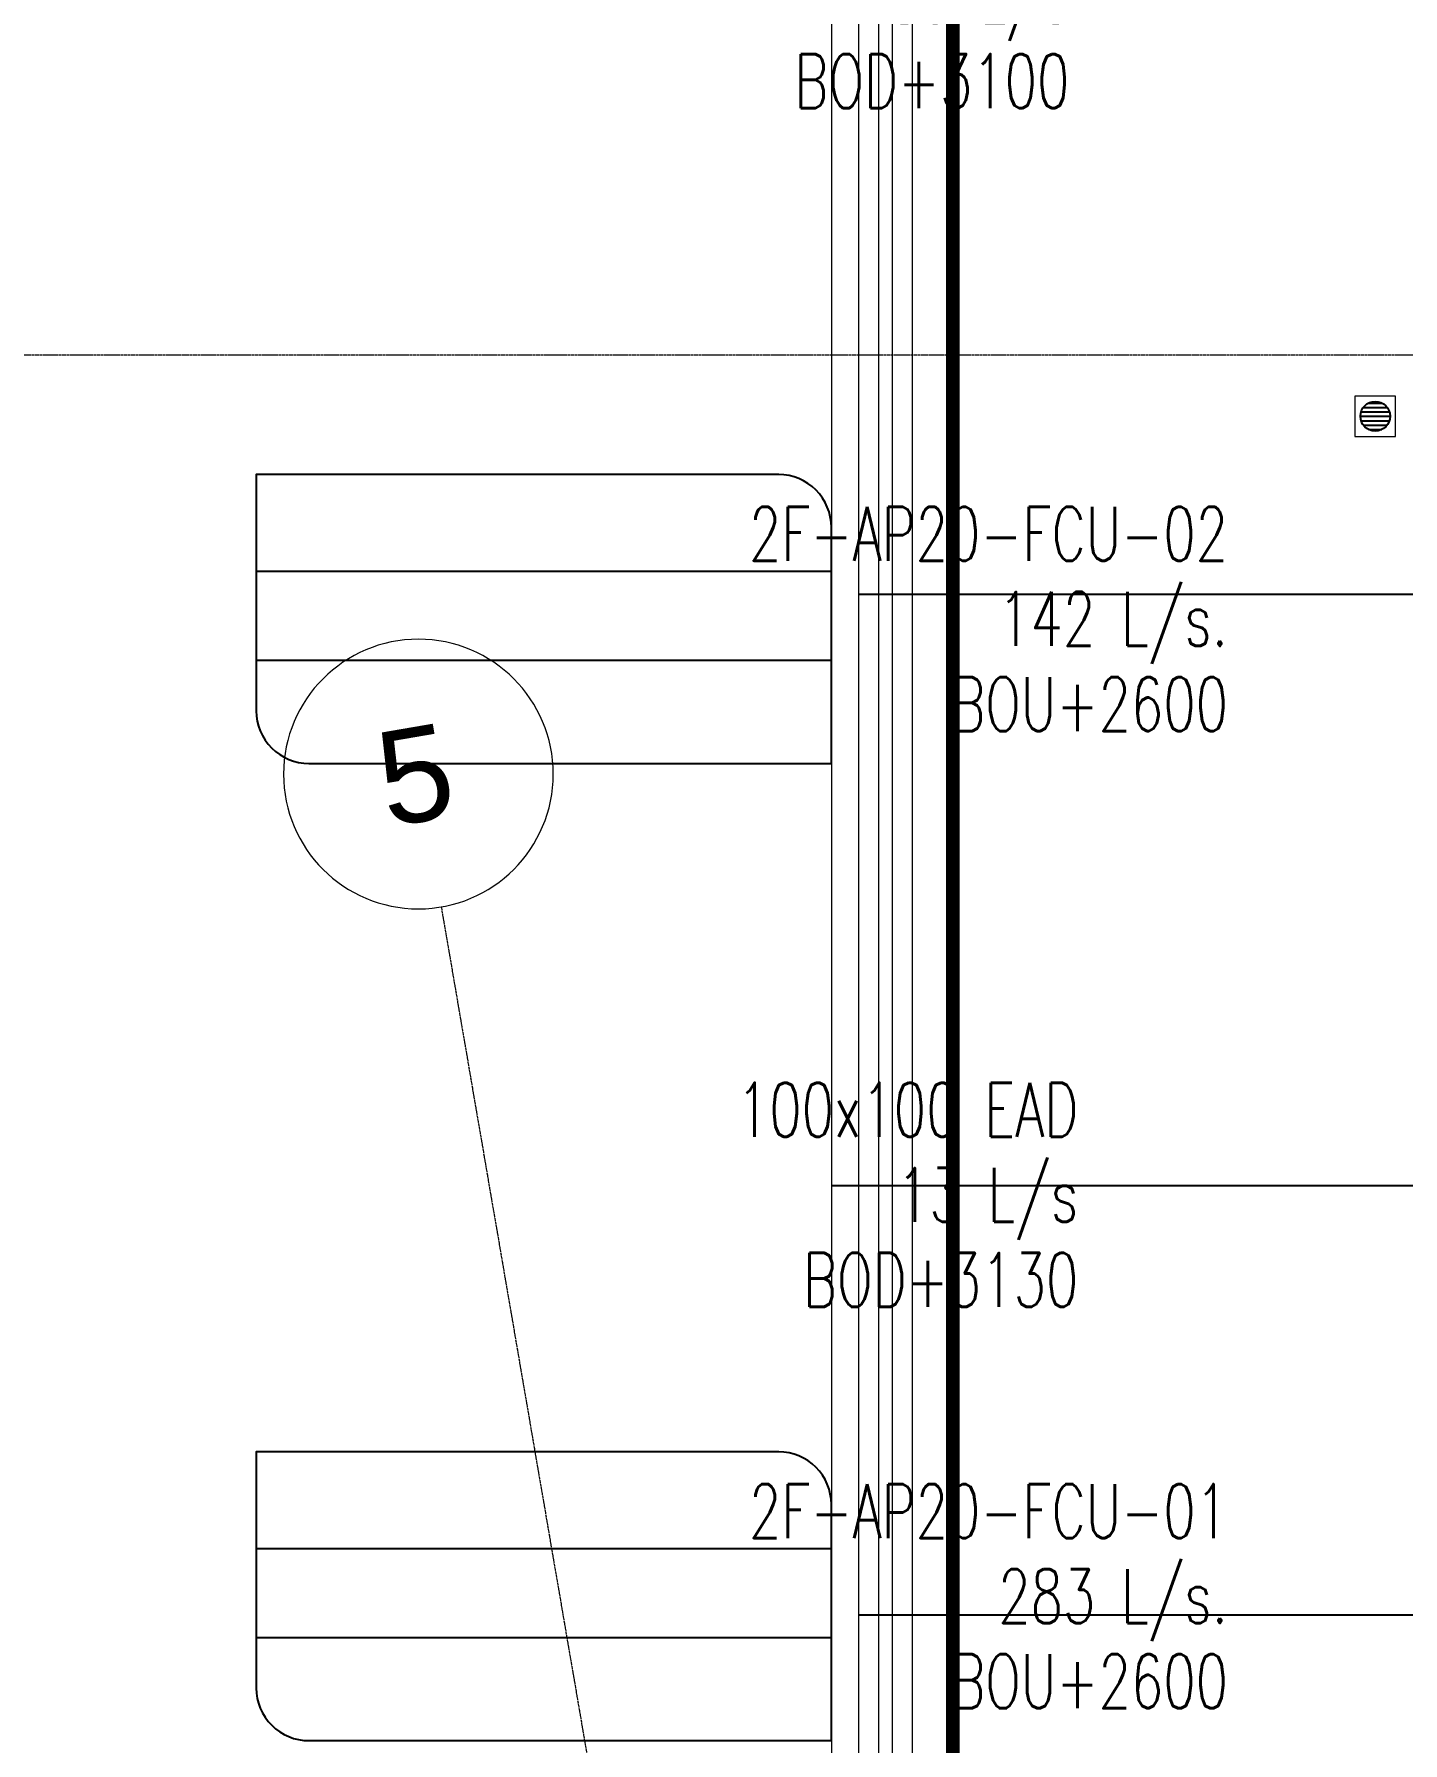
# Model space of a CAD drawing. Header units: millimetres. Extents: x -9226 to 166212, y -13 to 97274.
# Drawn here: x 24194 to 29269, y 36777 to 43114 of the extents above; entities that cross this region are included whole.
import ezdxf
from ezdxf.enums import TextEntityAlignment as Align

# ---------------------------------------------------------------- set-up
doc = ezdxf.new("R2010")
doc.units = ezdxf.units.MM
doc.linetypes.add('23491-A-XR-GRID$0$23288-XR-Unit GRIDS$0$CENTER2', pattern=[28.575, 19.05, -3.175, 3.175, -3.175])
doc.linetypes.add('23491-XR-AR-2ND FLOOR PLAN$0$1290A0 sheet$0$AUDIT_D_051024121621-1', pattern=[0])
doc.layers.get('0').update_dxf_attribs({"color": 8})
for name, color, linetype in [('0-AC TEXT', 7, 'Continuous'), ('1.INS', 8, 'Continuous'), ('1.STR', 8, 'Continuous'), ('23491-GN-XR-PLOT LIMIT$0$RETAIL', 8, 'Continuous'), ('23491-XR-AR-2ND FLOOR PLAN$0$NEC-DR-FIXTURES', 8, 'Continuous'), ('cloud', 15, 'Continuous'), ('TAGGING', 7, 'Continuous')]:
    doc.layers.add(name, color=color, linetype=linetype)
for name, color, linetype, lineweight in [('1.TAGGING', 7, 'Continuous', 5), ('1.XREF', 8, 'Continuous', 9), ('23491-A-XR-GRID$0$G-ANNO-GRID', 8, '23491-A-XR-GRID$0$23288-XR-Unit GRIDS$0$CENTER2', 0), ('23491-A-XR-GRID$0$G-ANNO-GRID-IDEN @ 100', 8, 'Continuous', 15), ('23491-XR-AR-2ND FLOOR PLAN$0$23491-XR-AR-TYP FLOOR 2ND TO 18TH$0$23491-XR-AR-TYP-FLOOR$0$A-FLOR-HRAL', 8, 'Continuous', 15), ('23491-XR-AR-2ND FLOOR PLAN$0$23491-XR-AR-TYP FLOOR 2ND TO 18TH$0$23491-XR-AR-TYP-FLOOR$0$A-FLOR-PN00', 8, 'Continuous', 5), ('23491-XR-AR-2ND FLOOR PLAN$0$23491-XR-AR-TYP FLOOR 2ND TO 18TH$0$23491-XR-AR-TYP-FLOOR$0$A-FLOR-PN01', 8, 'Continuous', 9), ('23491-XR-AR-2ND FLOOR PLAN$0$A-WALL-CAVI', 8, 'Continuous', 15), ('A-ANNO-DIMS', 8, 'Continuous', 9), ('MH SLAB', 15, 'Continuous', 0)]:
    doc.layers.add(name, color=color, linetype=linetype, lineweight=lineweight)
doc.styles.add('23491-A-XR-GRID$0$SDC-TEXT', font='arial.ttf')
doc.styles.add('ROMANS', font='isocp.shx', dxfattribs={"width": 0.8})
doc.styles.add('ROMANS100', font='romans.shx', dxfattribs={"width": 0.7, "height": 100})
doc.dimstyles.new('JSE', dxfattribs={"dimtxt": 50, "dimasz": 150, "dimexe": 0.18, "dimexo": 0.0625, "dimgap": 50, "dimtad": 0, "dimdec": 0, "dimrnd": 5, "dimzin": 0, "dimdsep": 46, "dimtxsty": 'ROMANS', "dimcen": 0.09, "dimclrd": 7, "dimclre": 7, "dimclrt": 7, "dimadec": 0, "dimazin": 0, "dimtfac": 1, "dimtdec": 0, "dimtofl": 0, "dimtmove": 0, "dimatfit": 3, "dimfxl": 1, "dimtolj": 1, "dimtzin": 0, "dimarcsym": 1})
doc.dimstyles.new('JSE-1.25', dxfattribs={"dimtxt": 200, "dimasz": 150, "dimexe": 0.18, "dimexo": 0.0625, "dimgap": 20, "dimtad": 1, "dimdec": 0, "dimrnd": 5, "dimzin": 0, "dimdsep": 46, "dimtxsty": 'ROMANS', "dimcen": 0.09, "dimclrd": 256, "dimclre": 256, "dimclrt": 7, "dimadec": 0, "dimazin": 0, "dimtfac": 1, "dimtdec": 0, "dimtofl": 0, "dimtmove": 0, "dimatfit": 3, "dimfxl": 1, "dimtolj": 1, "dimtzin": 0, "dimarcsym": 0})

# ---------------------------------------------------------------- blocks, each defined once
blk = doc.blocks.new('23491-GN-XR-PLOT LIMIT')
at = {"layer": '23491-GN-XR-PLOT LIMIT$0$RETAIL', "color": 8}
blk.add_lwpolyline([(48271.7, 23525.6), (50500, 25555.4), (50500, 80172.6), (48692.6, 81480), (5000, 81480), (5000, 71480), (40000, 71480), (40000, 32256.2, 0.000401), (5000, 26236.7), (5000, 16088.4, -0.000496)], format="xyb", close=True, dxfattribs=at)
blk = doc.blocks.new('23491-XR-AR-2ND FLOOR PLAN$0$A$C09286910')
at = {"layer": '23491-XR-AR-2ND FLOOR PLAN$0$NEC-DR-FIXTURES', "color": 8}
for p, q in [((-0.0492, -0.0246), (-0.0492, 0.0246)), ((-0.0328, -0.0442), (-0.0328, 0.0442)), ((-0.0164, -0.0525), (-0.0164, 0.0525)), ((0, -0.055), (0, 0.055)), ((0.0164, -0.0525), (0.0164, 0.0525)), ((0.0328, -0.0442), (0.0328, 0.0442)), ((0.0492, -0.0246), (0.0492, 0.0246))]:
    blk.add_line(p, q, dxfattribs=at)
at = {"layer": '23491-XR-AR-2ND FLOOR PLAN$0$NEC-DR-FIXTURES', "color": 8, "lineweight": 0, "ltscale": 0.5}
blk.add_lwpolyline([(-0.075, -0.075), (0.075, -0.075), (0.075, 0.075), (-0.075, 0.075)], close=True, dxfattribs=at)
at = {"layer": '23491-XR-AR-2ND FLOOR PLAN$0$NEC-DR-FIXTURES', "color": 8, "linetype": 'ByBlock'}
blk.add_circle((0, 0), 0.055, dxfattribs=at)
blk = doc.blocks.new('23491-XR-AR-2ND FLOOR PLAN')
at = {"layer": '23491-XR-AR-2ND FLOOR PLAN$0$23491-XR-AR-TYP FLOOR 2ND TO 18TH$0$23491-XR-AR-TYP-FLOOR$0$A-FLOR-HRAL', "color": 8}
for points in [[(33700, 81405), (29250, 81405, 0.414214), (27325, 79480), (27325, 34180)], [(33700, 81355), (29250, 81355, 0.414214), (27375, 79480), (27375, 34180)]]:
    blk.add_lwpolyline(points, format="xyb", dxfattribs=at)
at = {"layer": '23491-XR-AR-2ND FLOOR PLAN$0$23491-XR-AR-TYP FLOOR 2ND TO 18TH$0$23491-XR-AR-TYP-FLOOR$0$A-FLOR-PN00', "color": 8}
blk.add_line((27150, 79480), (27150, 34280), dxfattribs=at)
at = {"layer": '23491-XR-AR-2ND FLOOR PLAN$0$23491-XR-AR-TYP FLOOR 2ND TO 18TH$0$23491-XR-AR-TYP-FLOOR$0$A-FLOR-PN01', "color": 8}
for points in [[(33550, 81480), (29250, 81480, 0.414214), (27250, 79480), (27250, 34180)], [(33700, 81280), (29250, 81280, 0.414214), (27450, 79480), (27450, 34180)]]:
    blk.add_lwpolyline(points, format="xyb", dxfattribs=at)
at = {"layer": '23491-XR-AR-2ND FLOOR PLAN$0$A-WALL-CAVI', "color": 8}
blk.add_blockref('23491-GN-XR-PLOT LIMIT', (0, 0), dxfattribs=at)
at = {"layer": '23491-XR-AR-2ND FLOOR PLAN$0$NEC-DR-FIXTURES', "color": 8, "linetype": '23491-XR-AR-2ND FLOOR PLAN$0$1290A0 sheet$0$AUDIT_D_051024121621-1', "xscale": 999.9999999999999, "yscale": 999.9999999999999, "zscale": 999.9999999999999, "rotation": 270}
blk.add_blockref('23491-XR-AR-2ND FLOOR PLAN$0$A$C09286910', (29166.3, 41696.9, 0.2), dxfattribs=at)
blk = doc.blocks.new('*U502')
at = {"color": 8, "linetype": 'ByBlock'}
blk.add_circle((0, 5), 5, dxfattribs=at)
at = {"color": 8, "linetype": 'ByBlock', "style": '23491-A-XR-GRID$0$SDC-TEXT'}
blk.add_attdef('GD_REF', text='', height=3.5, dxfattribs=at).set_placement((0, 5), align=Align.MIDDLE_CENTER)
blk = doc.blocks.new('23491-A-XR-GRID')
at = {"layer": '23491-A-XR-GRID$0$G-ANNO-GRID', "color": 8, "ltscale": 0.5}
for p, q in [((-8075.9, 41925.3, 0), (56827.8, 41925.3, 0)), ((25703.6, 39877.1, -1.5), (26563.4, 34873.5, -1.5))]:
    blk.add_line(p, q, dxfattribs=at)
at = {"layer": '23491-A-XR-GRID$0$G-ANNO-GRID-IDEN @ 100', "color": 8}
ref = blk.add_blockref('*U502', (25703.6, 39877.1, -1.5), dxfattribs=dict(at, xscale=-100, yscale=100, zscale=100, rotation=9.750813742806663))
ref.add_attrib('000', '5', dxfattribs={"layer": '0', "color": 8, "linetype": 'ByBlock', "height": 350, "rotation": 9.75081, "style": '23491-A-XR-GRID$0$SDC-TEXT'}).set_placement((25607.3, 40367.9, -1.5), align=Align.MIDDLE_CENTER)
blk = doc.blocks.new('XREF')
at = {"layer": 'A-ANNO-DIMS', "color": 8}
blk.add_blockref('23491-XR-AR-2ND FLOOR PLAN', (0, 0), dxfattribs=at)
blk.add_blockref('23491-A-XR-GRID', (0, 0))
blk = doc.blocks.new('I LOVE USTR')
at = {"layer": 'MH SLAB', "const_width": 50}
blk.add_lwpolyline([(43216.4, 17719.1), (44047.4, 12883.2, -0.093317), (43355.2, 12622.3), (12015.4, 7239.6, -0.414199), (10629.5, 8219), (9935.6, 12256.9), (11019.7, 12443.2), (9740.9, 19884.8), (10254.3, 19973), (10238.2, 20067), (12308.6, 20422.8), (10825.9, 29051.1, -0.414214), (11805.3, 30437), (26850, 33022.3), (26850, 34179.9), (27600.4, 34180), (27600.4, 79563.2, -0.414214), (29600.4, 81563.2), (37750, 81563.2), (47799.9, 81563.2, -0.414214), (49799.9, 79563.2), (49799.9, 18850.6), (43216.4, 17719.1)], format="xyb", dxfattribs=at)
blk = doc.blocks.new('A$C32d94600')
at = {"layer": 'cloud', "color": 15}
blk.add_blockref('I LOVE USTR', (-5100, -86375.9, 0), dxfattribs=at)
blk = doc.blocks.new('*U563')
at = {"layer": 'TAGGING', "color": 7, "linetype": 'Continuous', "extrusion": (0.017452, 2.537e-13, 0.999848)}
for p, q in [((1638.6, -276.3, -28.1), (0, -276.4, 0)), ((1638.6, -530.2, -28.1), (0, -530.3, 0))]:
    blk.add_line(p, q, dxfattribs=at)
blk.add_lwpolyline([(0.1, -1488.8), (0, 0), (-673.2, 0, 0.414214), (-823.2, -150.1), (-823.2, -1638.9), (-149.9, -1638.8, 0.414214)], format="xyb", close=True, dxfattribs=at)

msp = doc.modelspace()

# ---------------------------------------------------------------- block references
at = {"layer": '1.STR'}
msp.add_blockref('A$C32d94600', (5100, 86375.3), dxfattribs=at)

# ---------------------------------------------------------------- next in the draw order: block references
at = {"layer": '1.XREF'}
msp.add_blockref('XREF', (0, 0), dxfattribs=at)

# ---------------------------------------------------------------- next in the draw order: linework, layer by layer
at = {"layer": '1.INS', "color": 7}
msp.add_lwpolyline([(34174.7, 38842.7), (27150, 38842.7)], dxfattribs=at)

# ---------------------------------------------------------------- next in the draw order: block references
at = {"layer": '1.TAGGING', "xscale": 1.301204819277108, "yscale": 1.301204819277108, "zscale": 1.301204819277108}
for p in [(25017.8, 41480.5, 37.2), (25017.8, 37856.1, 37.2)]:
    msp.add_blockref('*U563', p, dxfattribs=at)

# ---------------------------------------------------------------- next in the draw order: texts
at = {"layer": '0-AC TEXT', "char_height": 200, "attachment_point": 3, "line_spacing_factor": 0.946776, "style": 'ROMANS100'}
for s, insert, width in [('200x200 EAD\\P89 L/s\\PBOD+3100', (28032.8, 43671.5), 2328.667), ('2F-AP20-FCU-02\\P142 L/s. \\PBOU+2600', (28620.4, 41360.8, 71.6), 3514.266), ('100x100 EAD\\P13 L/s\\PBOD+3130', (28065.4, 39225, -1.5), 2328.667), ('2F-AP20-FCU-01\\P283 L/s. \\PBOU+2600', (28620.4, 37736.4, 71.6), 3514.266)]:
    msp.add_mtext(s, dxfattribs=dict(at, insert=insert, width=width))

# ---------------------------------------------------------------- next in the draw order: leaders
at = {"layer": '1.INS'}
msp.add_leader([(37303.9, 42645.5, 0), (37303.9, 43418.7, 0), (27250, 43325.3, 0)], dimstyle='JSE', override={"dimgap": 50, "dimtad": 0}, dxfattribs=at)
at = {"layer": '1.TAGGING', "color": 6}
for points in [[(32858.5, 41036.4), (27250, 41036.4)], [(37281.3, 40509.7, 0), (37281.3, 37250.7, 0), (27250, 37250.7, 0)]]:
    msp.add_leader(points, dimstyle='JSE-1.25', override={"dimgap": 20, "dimtad": 0}, dxfattribs=at)

doc.saveas('drawing.dxf')
